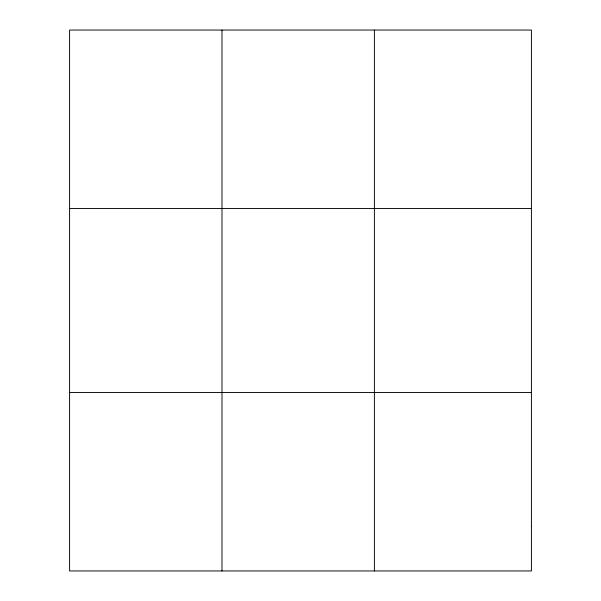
<?xml version="1.0" encoding="UTF-8"?>
<svg xmlns="http://www.w3.org/2000/svg" width="601" height="601" viewBox="0 0 601 601"><rect width="100%" height="100%" fill="white"/><g stroke="black" fill="none" stroke-linecap="round" stroke-linejoin="round"><path stroke-width="0.9" d="M221.987 570.95L221.987 30.05M374.393 570.95L374.393 30.05M69.588 208.547L531.412 208.547M69.588 392.453L531.412 392.453M531.412 526.326L531.412 570.95L69.588 570.95L69.588 30.05L531.412 30.05L531.412 526.326"/></g></svg>
